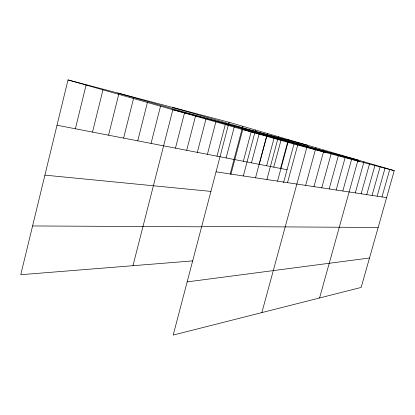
<?xml version="1.0" encoding="UTF-8"?>
<svg xmlns="http://www.w3.org/2000/svg" width="415" height="415" viewBox="0 0 415 415"><rect width="100%" height="100%" fill="white"/><g stroke="black" fill="none" stroke-linecap="round" stroke-linejoin="round"><path stroke-width="0.62" d="M229.064 122.259L173.195 335.066L361.169 287.429L394.25 170.669L229.064 122.259L68.003 79.934L20.75 274.709L192.695 260.9M75.374 128.78L86.076 85.065M92.519 132.095L102.946 89.853M108.559 135.197L118.732 94.33M123.603 138.107L133.526 98.531M137.739 140.841L147.424 102.474M151.05 143.414L160.512 106.188M132.966 265.699L172.847 109.685L307.437 145.229L261.855 312.599M175.462 148.134L184.499 112.994M186.683 150.303L195.517 116.122M197.317 152.357L205.959 119.084M207.407 154.307L215.867 121.896M216.993 156.165L225.278 124.567M226.118 157.928L234.231 127.104M230.195 173.968L242.796 126.285M230.89 174.425L242.759 129.527L358.01 160.05L319.566 297.97M243.34 161.259L251.132 131.903M243.32 175.955L255.531 130.014M251.474 162.83L259.11 134.164M255.526 177.802L267.374 133.485M259.24 164.335L266.726 136.328M266.658 165.767L273.999 138.392M266.907 179.524L278.408 136.722M273.75 167.141L280.955 140.363M280.545 168.454L287.616 142.257M277.547 181.132L288.721 139.741M283.538 182.699L293.996 144.067L68.003 79.934M287.507 182.642L298.375 142.573M305.658 185.386L315.955 147.724M313.948 186.641L323.985 150.074M321.77 187.824L331.554 152.295M329.168 188.944L338.713 154.396M336.171 190.003L345.488 156.377M342.811 191.004L351.91 158.26M355.287 192.892L363.976 161.798M361.154 193.779L369.651 163.458M366.736 194.625L375.046 165.04M372.058 195.429L380.187 166.55M377.131 196.196L385.089 167.987M381.976 196.933L389.773 169.356M187.155 281.889L369.506 258.006M32.578 225.957L201.643 226.813M201.726 226.393L378.153 227.477M44.908 175.14L210.939 191.403M216.049 171.831L386.609 197.633M57.016 125.226L287.056 169.714M293.996 144.067L394.25 170.669M117.803 93.022L325.91 152.533M172.453 107.381L359.976 161.575"/></g></svg>
